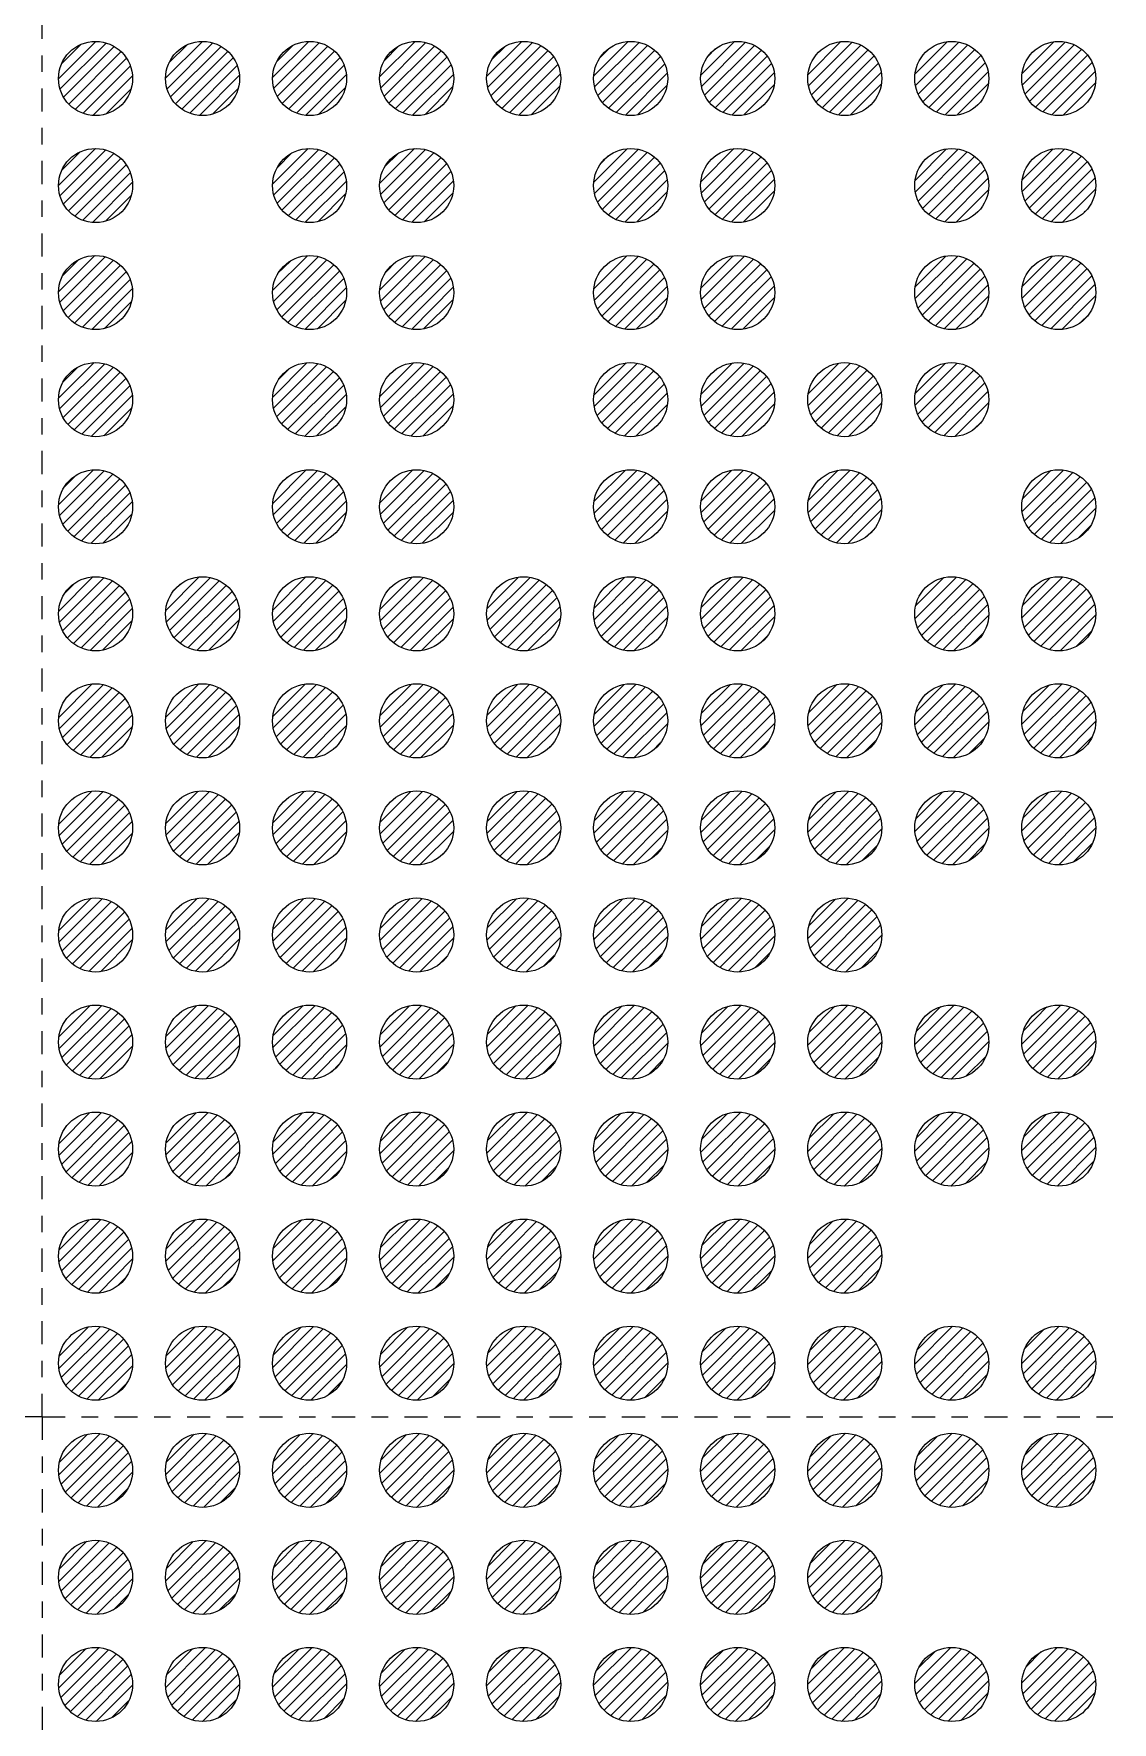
# Model space of a CAD drawing. Header units: inches. Extents: x 0 to 173, y 0 to 112.
# Drawn here: x 104.57 to 111.12, y 42.12 to 52.37 of the extents above; entities that cross this region are included whole.
import ezdxf

# ---------------------------------------------------------------- set-up
doc = ezdxf.new("R2010")
doc.units = ezdxf.units.IN
doc.header["$LTSCALE"] = 0.374
doc.header["$MEASUREMENT"] = 0
doc.linetypes.add('CENTER', pattern=[0.6, 0.375, -0.075, 0.075, -0.075])
doc.layers.add('TIU14065-00684-01_FP_DXF_AXIS', color=7, linetype='CONTINUOUS')
doc.layers.add('TIU14065-006DXF_CONTINUOUS_LINE', color=7, linetype='CONTINUOUS')

msp = doc.modelspace()

# ---------------------------------------------------------------- linework, layer by layer
at = {"layer": 'TIU14065-00684-01_FP_DXF_AXIS', "color": 7, "linetype": 'CENTER'}
for q in [(104.616, 90.932), (85.05, 43.973), (124.679, 43.973), (104.616, 21.254)]:
    msp.add_line((104.616, 43.973), q, dxfattribs=at)
at = {"layer": 'TIU14065-006DXF_CONTINUOUS_LINE', "color": 2, "linetype": 'Continuous'}
for p, q in [((104.716, 52.096), (104.943, 52.323)), ((104.725, 52.034), (105.005, 52.313)), ((104.733, 52.185), (104.854, 52.306)), ((104.747, 51.984), (105.055, 52.292)), ((105.366, 52.099), (105.59, 52.323)), ((105.375, 52.036), (105.653, 52.314)), ((105.387, 52.192), (105.497, 52.302)), ((105.396, 51.986), (105.703, 52.293)), ((106.016, 52.103), (106.236, 52.323)), ((106.024, 52.039), (106.3, 52.315)), ((106.04, 52.199), (106.14, 52.299)), ((106.045, 51.988), (106.351, 52.294)), ((106.666, 52.107), (106.882, 52.323)), ((106.673, 52.042), (106.947, 52.316)), ((106.693, 52.205), (106.783, 52.296)), ((106.694, 51.99), (106.999, 52.295)), ((107.316, 52.11), (107.529, 52.322)), ((107.322, 52.044), (107.594, 52.316)), ((107.342, 51.993), (107.646, 52.296)), ((107.347, 52.213), (107.426, 52.291)), ((107.967, 52.114), (108.175, 52.322)), ((107.972, 52.047), (108.242, 52.317)), ((107.991, 51.995), (108.294, 52.298)), ((108.004, 52.223), (108.065, 52.284)), ((108.617, 52.118), (108.821, 52.322)), ((108.621, 52.05), (108.889, 52.318)), ((108.64, 51.997), (108.942, 52.299)), ((109.267, 52.121), (109.468, 52.322)), ((109.271, 52.053), (109.536, 52.318)), ((109.289, 51.999), (109.589, 52.3)), ((109.917, 52.125), (110.114, 52.321)), ((109.92, 52.056), (110.183, 52.319)), ((109.938, 52.002), (110.237, 52.301)), ((110.568, 52.129), (110.76, 52.321)), ((110.57, 52.059), (110.83, 52.319)), ((110.587, 52.004), (110.885, 52.302)), ((104.778, 51.943), (105.096, 52.261)), ((104.818, 51.91), (105.128, 52.221)), ((105.427, 51.945), (105.744, 52.262)), ((105.466, 51.912), (105.777, 52.223)), ((106.075, 51.946), (106.392, 52.264)), ((106.114, 51.913), (106.426, 52.225)), ((106.161, 51.888), (106.451, 52.178)), ((106.723, 51.948), (107.041, 52.265)), ((106.761, 51.914), (107.074, 52.227)), ((106.808, 51.889), (107.1, 52.181)), ((107.372, 51.95), (107.689, 52.267)), ((107.409, 51.916), (107.723, 52.229)), ((107.455, 51.89), (107.749, 52.183)), ((108.02, 51.952), (108.337, 52.269)), ((108.057, 51.917), (108.372, 52.231)), ((108.103, 51.891), (108.398, 52.186)), ((108.661, 52.234), (108.705, 52.278)), ((108.669, 51.954), (108.985, 52.27)), ((108.705, 51.919), (109.02, 52.234)), ((108.751, 51.892), (109.047, 52.188)), ((109.317, 51.956), (109.633, 52.272)), ((109.353, 51.92), (109.669, 52.236)), ((109.398, 51.893), (109.696, 52.19)), ((109.965, 51.957), (110.281, 52.273)), ((110.001, 51.922), (110.317, 52.237)), ((110.046, 51.894), (110.344, 52.193)), ((110.614, 51.959), (110.93, 52.275)), ((110.65, 51.923), (110.966, 52.239)), ((110.694, 51.896), (110.993, 52.195)), ((104.866, 51.887), (105.152, 52.173)), ((104.925, 51.874), (105.165, 52.114)), ((105.513, 51.887), (105.801, 52.176)), ((105.572, 51.874), (105.814, 52.117)), ((106.219, 51.875), (106.464, 52.12)), ((106.865, 51.875), (107.114, 52.123)), ((107.512, 51.875), (107.764, 52.127)), ((108.159, 51.875), (108.413, 52.13)), ((108.806, 51.876), (109.063, 52.132)), ((109.454, 51.877), (109.712, 52.135)), ((110.101, 51.877), (110.362, 52.138)), ((110.748, 51.878), (111.011, 52.141)), ((105.006, 51.883), (105.156, 52.033)), ((105.651, 51.881), (105.807, 52.038)), ((106.296, 51.88), (106.459, 52.043)), ((106.942, 51.879), (107.109, 52.047)), ((107.588, 51.879), (107.76, 52.051)), ((108.233, 51.878), (108.411, 52.055)), ((108.879, 51.877), (109.062, 52.06)), ((109.525, 51.876), (109.713, 52.064)), ((110.171, 51.875), (110.364, 52.068)), ((110.817, 51.875), (111.014, 52.072)), ((104.716, 51.449), (104.94, 51.673)), ((104.725, 51.386), (105.003, 51.664)), ((106.016, 51.457), (106.232, 51.673)), ((106.023, 51.392), (106.297, 51.666)), ((106.666, 51.46), (106.879, 51.672)), ((106.672, 51.394), (106.944, 51.666)), ((107.967, 51.468), (108.171, 51.672)), ((107.971, 51.4), (108.239, 51.668)), ((108.617, 51.471), (108.818, 51.672)), ((108.621, 51.403), (108.886, 51.668)), ((109.918, 51.479), (110.11, 51.671)), ((109.92, 51.409), (110.18, 51.669)), ((110.569, 51.483), (110.756, 51.67)), ((110.569, 51.412), (110.827, 51.67)), ((104.737, 51.542), (104.847, 51.652)), ((104.746, 51.336), (105.053, 51.643)), ((104.777, 51.295), (105.094, 51.612)), ((104.816, 51.262), (105.127, 51.573)), ((106.043, 51.555), (106.133, 51.646)), ((106.044, 51.34), (106.349, 51.645)), ((106.073, 51.298), (106.391, 51.615)), ((106.111, 51.264), (106.424, 51.577)), ((106.692, 51.343), (106.996, 51.646)), ((106.697, 51.563), (106.776, 51.641)), ((106.722, 51.3), (107.039, 51.617)), ((106.759, 51.266), (107.073, 51.579)), ((107.99, 51.347), (108.292, 51.649)), ((108.011, 51.584), (108.055, 51.628)), ((108.019, 51.304), (108.335, 51.62)), ((108.055, 51.269), (108.37, 51.584)), ((108.639, 51.349), (108.939, 51.65)), ((108.667, 51.306), (108.983, 51.622)), ((108.703, 51.27), (109.019, 51.586)), ((109.937, 51.354), (110.235, 51.652)), ((109.964, 51.309), (110.28, 51.625)), ((110, 51.273), (110.316, 51.589)), ((110.586, 51.356), (110.883, 51.653)), ((110.612, 51.311), (110.928, 51.627)), ((110.648, 51.275), (110.964, 51.591)), ((104.863, 51.237), (105.151, 51.526)), ((104.922, 51.224), (105.164, 51.467)), ((106.158, 51.239), (106.45, 51.531)), ((106.215, 51.225), (106.464, 51.473)), ((106.805, 51.24), (107.099, 51.533)), ((106.862, 51.225), (107.114, 51.477)), ((108.101, 51.242), (108.397, 51.538)), ((108.156, 51.226), (108.413, 51.482)), ((108.748, 51.243), (109.046, 51.54)), ((108.804, 51.227), (109.062, 51.485)), ((110.044, 51.246), (110.343, 51.545)), ((110.098, 51.228), (110.361, 51.491)), ((110.692, 51.247), (110.992, 51.547)), ((110.745, 51.228), (111.011, 51.494)), ((105.001, 51.231), (105.157, 51.388)), ((106.292, 51.229), (106.459, 51.397)), ((106.938, 51.229), (107.11, 51.401)), ((108.229, 51.227), (108.412, 51.41)), ((108.875, 51.226), (109.063, 51.414)), ((110.167, 51.225), (110.364, 51.422)), ((110.813, 51.225), (111.014, 51.426)), ((110.947, 51.287), (110.952, 51.292)), ((104.716, 50.803), (104.936, 51.023)), ((104.724, 50.739), (105, 51.015)), ((104.74, 50.899), (104.84, 50.999)), ((104.745, 50.688), (105.051, 50.994)), ((104.775, 50.646), (105.092, 50.964)), ((106.016, 50.81), (106.229, 51.022)), ((106.022, 50.744), (106.294, 51.016)), ((106.042, 50.693), (106.346, 50.996)), ((106.047, 50.913), (106.126, 50.991)), ((106.072, 50.65), (106.389, 50.967)), ((106.667, 50.814), (106.875, 51.022)), ((106.672, 50.747), (106.942, 51.017)), ((106.691, 50.695), (106.994, 50.998)), ((106.704, 50.923), (106.765, 50.984)), ((106.72, 50.652), (107.037, 50.969)), ((107.967, 50.821), (108.168, 51.022)), ((107.971, 50.753), (108.236, 51.018)), ((107.989, 50.699), (108.289, 51)), ((108.017, 50.656), (108.333, 50.972)), ((108.617, 50.825), (108.814, 51.021)), ((108.62, 50.756), (108.883, 51.019)), ((108.638, 50.702), (108.937, 51.001)), ((108.665, 50.657), (108.981, 50.973)), ((109.919, 50.833), (110.106, 51.02)), ((109.919, 50.762), (110.177, 51.02)), ((109.936, 50.706), (110.233, 51.003)), ((109.962, 50.661), (110.278, 50.977)), ((110.568, 50.764), (110.824, 51.02)), ((110.57, 50.837), (110.752, 51.019)), ((110.585, 50.709), (110.88, 51.004)), ((110.611, 50.663), (110.926, 50.978)), ((104.814, 50.613), (105.126, 50.925)), ((104.861, 50.588), (105.151, 50.878)), ((106.109, 50.616), (106.423, 50.929)), ((106.155, 50.59), (106.449, 50.883)), ((106.757, 50.617), (107.072, 50.931)), ((106.803, 50.591), (107.098, 50.886)), ((108.053, 50.62), (108.369, 50.936)), ((108.098, 50.593), (108.396, 50.89)), ((108.701, 50.622), (109.017, 50.937)), ((108.746, 50.594), (109.044, 50.893)), ((109.998, 50.625), (110.314, 50.941)), ((110.042, 50.597), (110.342, 50.897)), ((110.095, 50.578), (110.361, 50.844)), ((110.646, 50.626), (110.962, 50.943)), ((110.689, 50.598), (110.991, 50.9)), ((110.742, 50.579), (111.01, 50.847)), ((104.919, 50.575), (105.164, 50.82)), ((104.996, 50.58), (105.159, 50.743)), ((106.212, 50.575), (106.464, 50.827)), ((106.288, 50.579), (106.46, 50.751)), ((106.859, 50.575), (107.113, 50.83)), ((106.933, 50.578), (107.111, 50.755)), ((108.154, 50.577), (108.412, 50.835)), ((108.225, 50.576), (108.413, 50.764)), ((108.801, 50.577), (109.062, 50.838)), ((108.871, 50.575), (109.064, 50.768)), ((110.163, 50.575), (110.364, 50.776)), ((110.81, 50.574), (111.014, 50.779)), ((110.297, 50.637), (110.302, 50.642)), ((110.925, 50.618), (110.971, 50.664)), ((104.716, 50.157), (104.932, 50.373)), ((104.723, 50.092), (104.997, 50.366)), ((104.743, 50.255), (104.833, 50.346)), ((104.744, 50.04), (105.049, 50.345)), ((106.017, 50.164), (106.225, 50.372)), ((106.022, 50.097), (106.292, 50.367)), ((106.041, 50.045), (106.344, 50.348)), ((106.054, 50.273), (106.115, 50.334)), ((106.667, 50.168), (106.871, 50.372)), ((106.671, 50.1), (106.939, 50.368)), ((106.69, 50.047), (106.992, 50.349)), ((107.967, 50.175), (108.164, 50.371)), ((107.97, 50.106), (108.233, 50.369)), ((107.988, 50.052), (108.287, 50.351)), ((108.618, 50.179), (108.81, 50.371)), ((108.62, 50.109), (108.88, 50.369)), ((108.637, 50.054), (108.935, 50.352)), ((109.269, 50.183), (109.456, 50.37)), ((109.269, 50.112), (109.527, 50.37)), ((109.286, 50.056), (109.583, 50.353)), ((109.918, 50.114), (110.174, 50.37)), ((109.92, 50.187), (110.102, 50.369)), ((109.935, 50.059), (110.23, 50.354)), ((104.773, 49.998), (105.091, 50.315)), ((104.811, 49.964), (105.124, 50.277)), ((104.858, 49.939), (105.15, 50.231)), ((106.07, 50.002), (106.387, 50.319)), ((106.107, 49.967), (106.422, 50.281)), ((106.153, 49.941), (106.448, 50.236)), ((106.711, 50.284), (106.755, 50.328)), ((106.719, 50.004), (107.035, 50.32)), ((106.755, 49.969), (107.07, 50.284)), ((106.801, 49.942), (107.097, 50.238)), ((108.015, 50.007), (108.331, 50.323)), ((108.051, 49.972), (108.367, 50.287)), ((108.096, 49.944), (108.394, 50.243)), ((108.664, 50.009), (108.98, 50.325)), ((108.7, 49.973), (109.016, 50.289)), ((108.744, 49.946), (109.043, 50.245)), ((109.312, 50.011), (109.628, 50.327)), ((109.348, 49.975), (109.664, 50.291)), ((109.392, 49.947), (109.692, 50.247)), ((109.961, 50.013), (110.276, 50.328)), ((109.996, 49.976), (110.312, 50.293)), ((110.039, 49.948), (110.341, 50.25)), ((104.915, 49.925), (105.164, 50.173)), ((106.209, 49.925), (106.463, 50.18)), ((106.856, 49.926), (107.113, 50.182)), ((108.151, 49.927), (108.412, 50.188)), ((108.798, 49.928), (109.061, 50.191)), ((109.445, 49.928), (109.711, 50.194)), ((110.092, 49.929), (110.36, 50.197)), ((110.16, 49.924), (110.364, 50.129)), ((104.992, 49.929), (105.159, 50.097)), ((106.283, 49.928), (106.461, 50.105)), ((106.929, 49.927), (107.112, 50.11)), ((108.221, 49.925), (108.414, 50.118)), ((108.867, 49.925), (109.064, 50.122)), ((109.513, 49.925), (109.714, 50.126)), ((109.647, 49.987), (109.652, 49.992)), ((110.275, 49.968), (110.321, 50.014)), ((104.716, 49.51), (104.929, 49.722)), ((104.722, 49.444), (104.994, 49.716)), ((106.017, 49.518), (106.221, 49.722)), ((106.021, 49.45), (106.289, 49.718)), ((106.667, 49.521), (106.868, 49.722)), ((106.671, 49.453), (106.936, 49.718)), ((107.968, 49.529), (108.16, 49.721)), ((107.97, 49.459), (108.23, 49.719)), ((108.619, 49.533), (108.806, 49.72)), ((108.619, 49.462), (108.877, 49.72)), ((109.268, 49.464), (109.524, 49.72)), ((109.27, 49.537), (109.452, 49.719)), ((110.568, 49.47), (110.819, 49.721)), ((110.571, 49.546), (110.743, 49.718)), ((104.742, 49.393), (105.046, 49.696)), ((104.747, 49.613), (104.826, 49.691)), ((104.772, 49.35), (105.089, 49.667)), ((104.809, 49.316), (105.123, 49.629)), ((106.04, 49.397), (106.342, 49.699)), ((106.061, 49.634), (106.105, 49.678)), ((106.069, 49.354), (106.385, 49.67)), ((106.105, 49.319), (106.42, 49.634)), ((106.689, 49.399), (106.989, 49.7)), ((106.717, 49.356), (107.033, 49.672)), ((106.753, 49.32), (107.069, 49.636)), ((107.987, 49.404), (108.285, 49.702)), ((108.014, 49.359), (108.33, 49.675)), ((108.05, 49.323), (108.366, 49.639)), ((108.636, 49.406), (108.933, 49.703)), ((108.662, 49.361), (108.978, 49.677)), ((108.698, 49.325), (109.014, 49.641)), ((109.285, 49.409), (109.58, 49.704)), ((109.311, 49.363), (109.626, 49.678)), ((109.346, 49.326), (109.662, 49.643)), ((110.582, 49.413), (110.876, 49.706)), ((110.608, 49.367), (110.922, 49.681)), ((110.642, 49.33), (110.959, 49.646)), ((104.855, 49.29), (105.149, 49.583)), ((104.912, 49.275), (105.164, 49.527)), ((106.151, 49.292), (106.447, 49.588)), ((106.206, 49.276), (106.463, 49.532)), ((106.798, 49.293), (107.096, 49.59)), ((106.854, 49.277), (107.112, 49.535)), ((108.094, 49.296), (108.393, 49.595)), ((108.148, 49.278), (108.411, 49.541)), ((108.742, 49.297), (109.042, 49.597)), ((108.795, 49.278), (109.061, 49.544)), ((109.389, 49.298), (109.691, 49.6)), ((109.442, 49.279), (109.71, 49.547)), ((110.685, 49.3), (110.989, 49.604)), ((110.736, 49.28), (111.009, 49.552)), ((104.988, 49.279), (105.16, 49.451)), ((106.279, 49.277), (106.462, 49.46)), ((106.925, 49.276), (107.113, 49.464)), ((108.217, 49.275), (108.414, 49.472)), ((108.863, 49.275), (109.064, 49.476)), ((109.51, 49.274), (109.714, 49.479)), ((110.802, 49.274), (111.015, 49.487)), ((108.997, 49.337), (109.002, 49.342)), ((109.625, 49.318), (109.671, 49.364)), ((110.904, 49.304), (110.985, 49.385)), ((104.717, 48.864), (104.925, 49.072)), ((104.722, 48.797), (104.992, 49.067)), ((104.741, 48.745), (105.044, 49.048)), ((104.754, 48.973), (104.815, 49.034)), ((104.77, 48.702), (105.087, 49.019)), ((105.367, 48.868), (105.571, 49.072)), ((105.371, 48.8), (105.639, 49.068)), ((105.39, 48.747), (105.692, 49.049)), ((105.411, 48.984), (105.455, 49.028)), ((105.419, 48.704), (105.735, 49.02)), ((106.017, 48.871), (106.218, 49.072)), ((106.021, 48.803), (106.286, 49.068)), ((106.039, 48.749), (106.339, 49.05)), ((106.067, 48.706), (106.383, 49.022)), ((106.667, 48.875), (106.864, 49.071)), ((106.67, 48.806), (106.933, 49.069)), ((106.688, 48.752), (106.987, 49.051)), ((106.715, 48.707), (107.031, 49.023)), ((107.318, 48.879), (107.51, 49.071)), ((107.32, 48.809), (107.58, 49.069)), ((107.337, 48.754), (107.635, 49.052)), ((107.364, 48.709), (107.68, 49.025)), ((107.969, 48.883), (108.156, 49.07)), ((107.969, 48.812), (108.227, 49.07)), ((107.986, 48.756), (108.283, 49.053)), ((108.012, 48.711), (108.328, 49.027)), ((108.618, 48.814), (108.874, 49.07)), ((108.62, 48.887), (108.802, 49.069)), ((108.635, 48.759), (108.93, 49.054)), ((108.661, 48.713), (108.976, 49.028)), ((109.918, 48.82), (110.169, 49.071)), ((109.921, 48.896), (110.093, 49.068)), ((109.932, 48.763), (110.226, 49.056)), ((109.958, 48.717), (110.272, 49.031)), ((110.567, 48.823), (110.815, 49.072)), ((110.572, 48.9), (110.739, 49.067)), ((110.582, 48.766), (110.873, 49.057)), ((110.607, 48.719), (110.92, 49.032)), ((104.807, 48.667), (105.122, 48.981)), ((104.853, 48.641), (105.148, 48.936)), ((105.455, 48.669), (105.77, 48.984)), ((105.501, 48.642), (105.797, 48.938)), ((106.103, 48.67), (106.419, 48.986)), ((106.148, 48.643), (106.446, 48.94)), ((106.751, 48.672), (107.067, 48.987)), ((106.796, 48.644), (107.094, 48.943)), ((107.4, 48.673), (107.716, 48.989)), ((107.444, 48.646), (107.743, 48.945)), ((108.048, 48.675), (108.364, 48.991)), ((108.092, 48.647), (108.392, 48.947)), ((108.696, 48.676), (109.012, 48.993)), ((108.739, 48.648), (109.041, 48.95)), ((108.792, 48.629), (109.06, 48.897)), ((109.992, 48.68), (110.309, 48.996)), ((110.035, 48.65), (110.339, 48.954)), ((110.086, 48.63), (110.359, 48.902)), ((110.641, 48.681), (110.958, 48.998)), ((110.682, 48.651), (110.988, 48.956)), ((110.734, 48.631), (111.008, 48.905)), ((104.909, 48.625), (105.163, 48.88)), ((104.983, 48.628), (105.161, 48.805)), ((105.556, 48.626), (105.813, 48.882)), ((105.629, 48.627), (105.812, 48.81)), ((106.204, 48.627), (106.462, 48.885)), ((106.275, 48.626), (106.463, 48.814)), ((106.851, 48.627), (107.112, 48.888)), ((106.921, 48.625), (107.114, 48.818)), ((107.498, 48.628), (107.761, 48.891)), ((107.567, 48.625), (107.764, 48.822)), ((108.145, 48.628), (108.411, 48.894)), ((108.213, 48.625), (108.414, 48.826)), ((108.86, 48.624), (109.064, 48.829)), ((110.152, 48.624), (110.365, 48.837)), ((110.799, 48.624), (111.015, 48.84)), ((108.347, 48.687), (108.352, 48.692)), ((108.975, 48.668), (109.021, 48.714)), ((110.254, 48.654), (110.335, 48.735)), ((110.897, 48.65), (110.989, 48.742)), ((104.717, 48.218), (104.921, 48.422)), ((104.721, 48.15), (104.989, 48.418)), ((104.74, 48.097), (105.042, 48.399)), ((105.367, 48.221), (105.568, 48.422)), ((105.371, 48.153), (105.636, 48.418)), ((105.389, 48.099), (105.689, 48.4)), ((106.017, 48.225), (106.214, 48.421)), ((106.02, 48.156), (106.283, 48.419)), ((106.038, 48.102), (106.337, 48.401)), ((106.668, 48.229), (106.86, 48.421)), ((106.67, 48.159), (106.93, 48.419)), ((106.687, 48.104), (106.985, 48.402)), ((107.319, 48.233), (107.506, 48.42)), ((107.319, 48.162), (107.577, 48.42)), ((107.336, 48.106), (107.633, 48.403)), ((107.968, 48.164), (108.224, 48.42)), ((107.97, 48.237), (108.152, 48.419)), ((107.985, 48.109), (108.28, 48.404)), ((108.618, 48.167), (108.872, 48.421)), ((108.62, 48.242), (108.797, 48.418)), ((108.633, 48.111), (108.928, 48.405)), ((109.268, 48.17), (109.519, 48.421)), ((109.271, 48.246), (109.443, 48.418)), ((109.282, 48.113), (109.576, 48.406)), ((109.917, 48.173), (110.165, 48.422)), ((109.922, 48.25), (110.089, 48.417)), ((109.932, 48.116), (110.223, 48.407)), ((110.567, 48.177), (110.812, 48.422)), ((110.573, 48.254), (110.734, 48.416)), ((110.581, 48.118), (110.87, 48.408)), ((110.605, 48.071), (110.918, 48.383)), ((104.761, 48.334), (104.805, 48.378)), ((104.769, 48.054), (105.085, 48.37)), ((104.805, 48.019), (105.12, 48.334)), ((104.851, 47.992), (105.147, 48.288)), ((105.417, 48.056), (105.733, 48.372)), ((105.453, 48.02), (105.769, 48.336)), ((105.498, 47.993), (105.796, 48.29)), ((106.065, 48.057), (106.381, 48.373)), ((106.101, 48.022), (106.417, 48.337)), ((106.146, 47.994), (106.444, 48.293)), ((106.714, 48.059), (107.03, 48.375)), ((106.75, 48.023), (107.066, 48.339)), ((106.794, 47.996), (107.093, 48.295)), ((107.362, 48.061), (107.678, 48.377)), ((107.398, 48.025), (107.714, 48.341)), ((107.442, 47.997), (107.742, 48.297)), ((108.011, 48.063), (108.326, 48.378)), ((108.046, 48.026), (108.362, 48.343)), ((108.089, 47.998), (108.391, 48.3)), ((108.66, 48.065), (108.974, 48.379)), ((108.694, 48.028), (109.011, 48.345)), ((108.737, 47.999), (109.04, 48.302)), ((109.308, 48.067), (109.622, 48.381)), ((109.342, 48.03), (109.659, 48.346)), ((109.385, 48), (109.689, 48.304)), ((109.957, 48.069), (110.27, 48.382)), ((109.991, 48.031), (110.308, 48.348)), ((110.032, 48.001), (110.338, 48.306)), ((110.639, 48.033), (110.956, 48.35)), ((110.68, 48.002), (110.986, 48.309)), ((104.906, 47.976), (105.163, 48.232)), ((105.554, 47.977), (105.812, 48.235)), ((106.201, 47.977), (106.462, 48.238)), ((106.848, 47.978), (107.111, 48.241)), ((107.495, 47.978), (107.761, 48.244)), ((108.142, 47.979), (108.41, 48.247)), ((108.21, 47.974), (108.414, 48.179)), ((108.789, 47.979), (109.059, 48.249)), ((108.856, 47.974), (109.065, 48.183)), ((109.436, 47.98), (109.709, 48.252)), ((109.502, 47.974), (109.715, 48.187)), ((110.084, 47.981), (110.358, 48.255)), ((110.149, 47.974), (110.365, 48.19)), ((110.731, 47.981), (111.008, 48.258)), ((110.795, 47.973), (111.015, 48.194)), ((104.979, 47.977), (105.162, 48.16)), ((105.625, 47.976), (105.813, 48.164)), ((106.271, 47.975), (106.464, 48.168)), ((106.917, 47.975), (107.114, 48.172)), ((107.563, 47.975), (107.764, 48.176)), ((109.604, 48.004), (109.685, 48.085)), ((110.247, 48), (110.339, 48.092)), ((110.89, 47.997), (110.992, 48.099)), ((107.697, 48.037), (107.702, 48.042)), ((108.325, 48.018), (108.371, 48.064)), ((108.964, 48.011), (109.028, 48.075)), ((104.717, 47.571), (104.918, 47.772)), ((105.367, 47.575), (105.564, 47.771)), ((105.37, 47.506), (105.633, 47.769)), ((106.018, 47.579), (106.21, 47.771)), ((106.02, 47.509), (106.28, 47.769)), ((106.669, 47.583), (106.856, 47.77)), ((106.669, 47.512), (106.927, 47.77)), ((107.318, 47.514), (107.574, 47.77)), ((107.32, 47.587), (107.502, 47.769)), ((107.968, 47.517), (108.222, 47.771)), ((107.97, 47.592), (108.147, 47.768)), ((108.618, 47.52), (108.869, 47.771)), ((109.267, 47.523), (109.515, 47.772)), ((109.917, 47.527), (110.162, 47.772)), ((110.567, 47.53), (110.809, 47.772)), ((104.721, 47.503), (104.986, 47.768)), ((104.739, 47.449), (105.039, 47.75)), ((104.767, 47.406), (105.083, 47.722)), ((104.803, 47.37), (105.119, 47.686)), ((105.388, 47.452), (105.687, 47.751)), ((105.415, 47.407), (105.731, 47.723)), ((105.451, 47.372), (105.767, 47.687)), ((106.037, 47.454), (106.335, 47.752)), ((106.064, 47.409), (106.38, 47.725)), ((106.1, 47.373), (106.416, 47.689)), ((106.686, 47.456), (106.983, 47.753)), ((106.712, 47.411), (107.028, 47.727)), ((106.748, 47.375), (107.064, 47.691)), ((107.335, 47.459), (107.63, 47.754)), ((107.361, 47.413), (107.676, 47.728)), ((107.396, 47.376), (107.712, 47.693)), ((107.983, 47.461), (108.278, 47.755)), ((108.01, 47.415), (108.324, 47.729)), ((108.044, 47.378), (108.361, 47.695)), ((108.621, 47.596), (108.793, 47.768)), ((108.632, 47.463), (108.926, 47.756)), ((108.658, 47.417), (108.972, 47.731)), ((108.692, 47.38), (109.009, 47.696)), ((109.272, 47.6), (109.439, 47.767)), ((109.282, 47.466), (109.573, 47.757)), ((109.307, 47.419), (109.62, 47.732)), ((109.341, 47.381), (109.658, 47.698)), ((109.923, 47.604), (110.084, 47.766)), ((109.931, 47.468), (110.22, 47.758)), ((109.955, 47.421), (110.268, 47.733)), ((109.989, 47.383), (110.306, 47.7)), ((110.574, 47.609), (110.73, 47.765)), ((110.58, 47.471), (110.868, 47.759)), ((110.604, 47.423), (110.915, 47.735)), ((110.637, 47.384), (110.954, 47.702)), ((104.848, 47.343), (105.146, 47.64)), ((104.904, 47.327), (105.162, 47.585)), ((105.496, 47.344), (105.794, 47.643)), ((105.551, 47.327), (105.812, 47.588)), ((106.144, 47.346), (106.443, 47.645)), ((106.198, 47.328), (106.461, 47.591)), ((106.792, 47.347), (107.092, 47.647)), ((106.845, 47.328), (107.111, 47.594)), ((107.439, 47.348), (107.741, 47.65)), ((107.492, 47.329), (107.76, 47.597)), ((108.087, 47.349), (108.39, 47.652)), ((108.139, 47.329), (108.409, 47.599)), ((108.735, 47.35), (109.039, 47.654)), ((108.786, 47.33), (109.059, 47.602)), ((109.382, 47.351), (109.688, 47.656)), ((109.434, 47.331), (109.708, 47.605)), ((110.03, 47.352), (110.336, 47.659)), ((110.081, 47.331), (110.358, 47.608)), ((110.678, 47.353), (110.985, 47.661)), ((110.728, 47.332), (111.007, 47.61)), ((104.975, 47.326), (105.163, 47.514)), ((105.621, 47.325), (105.814, 47.518)), ((106.267, 47.325), (106.464, 47.522)), ((106.913, 47.325), (107.114, 47.526)), ((107.56, 47.324), (107.764, 47.529)), ((108.206, 47.324), (108.415, 47.533)), ((108.852, 47.324), (109.065, 47.537)), ((109.499, 47.324), (109.715, 47.54)), ((110.145, 47.323), (110.365, 47.544)), ((110.791, 47.323), (111.016, 47.548)), ((107.047, 47.387), (107.052, 47.392)), ((107.675, 47.368), (107.721, 47.414)), ((108.314, 47.361), (108.378, 47.425)), ((108.954, 47.354), (109.035, 47.435)), ((109.597, 47.35), (109.689, 47.442)), ((110.24, 47.347), (110.342, 47.449)), ((110.883, 47.344), (110.995, 47.455)), ((104.717, 46.925), (104.914, 47.121)), ((104.72, 46.856), (104.983, 47.119)), ((104.738, 46.802), (105.037, 47.101)), ((104.765, 46.757), (105.081, 47.073)), ((105.368, 46.929), (105.56, 47.121)), ((105.37, 46.859), (105.63, 47.119)), ((105.387, 46.804), (105.685, 47.102)), ((105.414, 46.759), (105.73, 47.075)), ((106.019, 46.933), (106.206, 47.12)), ((106.019, 46.862), (106.277, 47.12)), ((106.036, 46.806), (106.333, 47.103)), ((106.062, 46.761), (106.378, 47.077)), ((106.668, 46.864), (106.924, 47.12)), ((106.67, 46.937), (106.852, 47.119)), ((106.685, 46.809), (106.98, 47.104)), ((106.711, 46.763), (107.026, 47.078)), ((107.318, 46.867), (107.572, 47.121)), ((107.32, 46.942), (107.497, 47.118)), ((107.333, 46.811), (107.628, 47.105)), ((107.36, 46.765), (107.674, 47.079)), ((107.968, 46.87), (108.219, 47.121)), ((107.971, 46.946), (108.143, 47.118)), ((107.982, 46.813), (108.276, 47.106)), ((108.008, 46.767), (108.322, 47.081)), ((108.617, 46.873), (108.865, 47.122)), ((108.622, 46.95), (108.789, 47.117)), ((108.632, 46.816), (108.923, 47.107)), ((108.657, 46.769), (108.97, 47.082)), ((109.267, 46.877), (109.512, 47.122)), ((109.273, 46.954), (109.434, 47.116)), ((109.281, 46.818), (109.57, 47.108)), ((109.305, 46.771), (109.618, 47.083)), ((104.801, 46.722), (105.117, 47.037)), ((104.846, 46.694), (105.144, 46.993)), ((105.45, 46.723), (105.766, 47.039)), ((105.494, 46.696), (105.793, 46.995)), ((106.098, 46.725), (106.414, 47.041)), ((106.142, 46.697), (106.442, 46.997)), ((106.746, 46.726), (107.062, 47.043)), ((106.789, 46.698), (107.091, 47)), ((107.394, 46.728), (107.711, 47.045)), ((107.437, 46.699), (107.74, 47.002)), ((107.489, 46.679), (107.759, 46.949)), ((108.042, 46.73), (108.359, 47.046)), ((108.085, 46.7), (108.389, 47.004)), ((108.136, 46.68), (108.409, 46.952)), ((108.691, 46.731), (109.008, 47.048)), ((108.732, 46.701), (109.038, 47.006)), ((108.784, 46.681), (109.058, 46.955)), ((109.339, 46.733), (109.656, 47.05)), ((109.38, 46.702), (109.686, 47.009)), ((109.431, 46.681), (109.708, 46.958)), ((104.901, 46.677), (105.162, 46.938)), ((104.971, 46.675), (105.164, 46.868)), ((105.548, 46.678), (105.811, 46.941)), ((105.617, 46.675), (105.814, 46.872)), ((106.195, 46.678), (106.461, 46.944)), ((106.263, 46.675), (106.464, 46.876)), ((106.842, 46.679), (107.11, 46.947)), ((106.91, 46.674), (107.114, 46.879)), ((107.556, 46.674), (107.765, 46.883)), ((108.202, 46.674), (108.415, 46.887)), ((108.849, 46.674), (109.065, 46.89)), ((109.495, 46.673), (109.715, 46.894)), ((107.025, 46.718), (107.071, 46.764)), ((107.664, 46.711), (107.728, 46.775)), ((108.304, 46.704), (108.385, 46.785)), ((108.947, 46.7), (109.039, 46.792)), ((109.59, 46.697), (109.692, 46.799)), ((106.397, 46.737), (106.402, 46.742)), ((104.718, 46.279), (104.91, 46.471)), ((104.72, 46.209), (104.98, 46.469)), ((104.737, 46.154), (105.035, 46.452)), ((105.369, 46.283), (105.556, 46.47)), ((105.369, 46.212), (105.627, 46.47)), ((105.386, 46.156), (105.683, 46.453)), ((106.018, 46.214), (106.274, 46.47)), ((106.02, 46.287), (106.202, 46.469)), ((106.035, 46.159), (106.33, 46.454)), ((106.668, 46.217), (106.922, 46.471)), ((106.67, 46.292), (106.847, 46.468)), ((106.683, 46.161), (106.978, 46.455)), ((107.318, 46.22), (107.569, 46.471)), ((107.321, 46.296), (107.493, 46.468)), ((107.332, 46.163), (107.626, 46.456)), ((107.967, 46.223), (108.215, 46.472)), ((107.972, 46.3), (108.139, 46.467)), ((107.982, 46.166), (108.273, 46.457)), ((108.617, 46.227), (108.862, 46.472)), ((108.623, 46.304), (108.784, 46.466)), ((108.631, 46.168), (108.92, 46.458)), ((109.267, 46.23), (109.509, 46.472)), ((109.274, 46.309), (109.43, 46.465)), ((109.28, 46.171), (109.568, 46.459)), ((109.917, 46.233), (110.156, 46.472)), ((109.926, 46.314), (110.075, 46.463)), ((109.929, 46.173), (110.215, 46.46)), ((109.953, 46.125), (110.263, 46.436)), ((110.566, 46.236), (110.803, 46.472)), ((110.578, 46.319), (110.719, 46.461)), ((110.578, 46.176), (110.863, 46.461)), ((110.601, 46.127), (110.911, 46.438)), ((104.764, 46.109), (105.08, 46.425)), ((104.8, 46.073), (105.116, 46.389)), ((104.844, 46.046), (105.143, 46.345)), ((105.412, 46.111), (105.728, 46.427)), ((105.448, 46.075), (105.764, 46.391)), ((105.492, 46.047), (105.792, 46.347)), ((106.061, 46.113), (106.376, 46.428)), ((106.096, 46.076), (106.412, 46.393)), ((106.139, 46.048), (106.441, 46.35)), ((106.71, 46.115), (107.024, 46.429)), ((106.744, 46.078), (107.061, 46.395)), ((106.787, 46.049), (107.09, 46.352)), ((107.358, 46.117), (107.672, 46.431)), ((107.392, 46.08), (107.709, 46.396)), ((107.435, 46.05), (107.739, 46.354)), ((108.007, 46.119), (108.32, 46.432)), ((108.041, 46.081), (108.358, 46.398)), ((108.082, 46.051), (108.388, 46.356)), ((108.655, 46.121), (108.968, 46.433)), ((108.689, 46.083), (109.006, 46.4)), ((108.73, 46.052), (109.036, 46.359)), ((109.304, 46.123), (109.615, 46.435)), ((109.337, 46.084), (109.654, 46.402)), ((109.378, 46.053), (109.685, 46.361)), ((109.985, 46.086), (110.303, 46.404)), ((110.026, 46.055), (110.334, 46.363)), ((110.633, 46.088), (110.951, 46.406)), ((110.674, 46.056), (110.983, 46.365)), ((104.898, 46.028), (105.161, 46.291)), ((105.545, 46.028), (105.811, 46.294)), ((106.192, 46.029), (106.46, 46.297)), ((106.839, 46.029), (107.109, 46.299)), ((106.906, 46.024), (107.115, 46.233)), ((107.486, 46.03), (107.759, 46.302)), ((107.552, 46.024), (107.765, 46.237)), ((108.134, 46.031), (108.408, 46.305)), ((108.199, 46.024), (108.415, 46.24)), ((108.781, 46.031), (109.058, 46.308)), ((108.845, 46.023), (109.065, 46.244)), ((109.428, 46.032), (109.707, 46.31)), ((109.491, 46.023), (109.716, 46.248)), ((110.076, 46.033), (110.356, 46.313)), ((110.138, 46.023), (110.366, 46.251)), ((110.723, 46.034), (111.005, 46.316)), ((110.785, 46.024), (111.015, 46.254)), ((104.967, 46.025), (105.164, 46.222)), ((105.613, 46.025), (105.814, 46.226)), ((106.26, 46.024), (106.464, 46.229)), ((107.654, 46.054), (107.735, 46.135)), ((108.297, 46.05), (108.389, 46.142)), ((108.94, 46.047), (109.042, 46.149)), ((109.583, 46.044), (109.695, 46.155)), ((110.227, 46.04), (110.349, 46.162)), ((110.872, 46.038), (111, 46.167)), ((105.747, 46.087), (105.752, 46.092)), ((106.375, 46.068), (106.421, 46.114)), ((107.014, 46.061), (107.078, 46.125)), ((106.018, 45.567), (106.272, 45.821)), ((106.668, 45.57), (106.919, 45.821)), ((107.317, 45.573), (107.565, 45.822)), ((107.967, 45.577), (108.212, 45.822)), ((108.617, 45.58), (108.859, 45.822)), ((109.267, 45.583), (109.506, 45.822)), ((109.916, 45.586), (110.153, 45.822)), ((110.566, 45.59), (110.799, 45.823)), ((104.719, 45.633), (104.906, 45.82)), ((104.719, 45.562), (104.977, 45.82)), ((104.736, 45.506), (105.033, 45.803)), ((104.762, 45.461), (105.078, 45.777)), ((104.798, 45.425), (105.114, 45.741)), ((105.368, 45.564), (105.624, 45.82)), ((105.37, 45.637), (105.552, 45.819)), ((105.385, 45.509), (105.68, 45.804)), ((105.411, 45.463), (105.726, 45.778)), ((105.446, 45.426), (105.762, 45.743)), ((106.02, 45.642), (106.197, 45.818)), ((106.033, 45.511), (106.328, 45.805)), ((106.06, 45.465), (106.374, 45.779)), ((106.094, 45.428), (106.411, 45.745)), ((106.671, 45.646), (106.843, 45.818)), ((106.682, 45.513), (106.976, 45.806)), ((106.708, 45.467), (107.022, 45.781)), ((106.742, 45.43), (107.059, 45.746)), ((107.322, 45.65), (107.489, 45.817)), ((107.332, 45.516), (107.623, 45.807)), ((107.357, 45.469), (107.67, 45.782)), ((107.391, 45.431), (107.708, 45.748)), ((107.973, 45.654), (108.134, 45.816)), ((107.981, 45.518), (108.27, 45.808)), ((108.005, 45.471), (108.318, 45.783)), ((108.039, 45.433), (108.356, 45.75)), ((108.624, 45.659), (108.78, 45.815)), ((108.63, 45.521), (108.918, 45.809)), ((108.654, 45.473), (108.965, 45.785)), ((108.687, 45.434), (109.004, 45.752)), ((109.276, 45.664), (109.425, 45.813)), ((109.279, 45.523), (109.565, 45.81)), ((109.303, 45.475), (109.613, 45.786)), ((109.335, 45.436), (109.653, 45.754)), ((109.928, 45.669), (110.069, 45.811)), ((109.928, 45.526), (110.213, 45.811)), ((109.951, 45.477), (110.261, 45.788)), ((109.983, 45.438), (110.301, 45.756)), ((110.577, 45.529), (110.86, 45.812)), ((110.58, 45.675), (110.714, 45.809)), ((110.6, 45.48), (110.909, 45.789)), ((110.631, 45.439), (110.95, 45.757)), ((104.842, 45.397), (105.142, 45.697)), ((104.895, 45.378), (105.161, 45.644)), ((105.489, 45.398), (105.791, 45.7)), ((105.542, 45.379), (105.81, 45.647)), ((106.137, 45.399), (106.44, 45.702)), ((106.189, 45.379), (106.459, 45.649)), ((106.785, 45.4), (107.089, 45.704)), ((106.836, 45.38), (107.109, 45.652)), ((107.432, 45.401), (107.738, 45.706)), ((107.484, 45.381), (107.758, 45.655)), ((108.08, 45.402), (108.386, 45.709)), ((108.131, 45.381), (108.408, 45.658)), ((108.728, 45.403), (109.035, 45.711)), ((108.778, 45.382), (109.057, 45.66)), ((109.376, 45.405), (109.684, 45.713)), ((109.426, 45.383), (109.706, 45.663)), ((110.024, 45.406), (110.333, 45.715)), ((110.073, 45.384), (110.355, 45.666)), ((110.672, 45.408), (110.981, 45.717)), ((110.721, 45.385), (111.004, 45.668)), ((104.963, 45.375), (105.164, 45.576)), ((105.61, 45.374), (105.814, 45.579)), ((106.256, 45.374), (106.465, 45.583)), ((106.902, 45.374), (107.115, 45.587)), ((107.549, 45.374), (107.765, 45.59)), ((108.195, 45.373), (108.415, 45.594)), ((108.841, 45.373), (109.066, 45.598)), ((109.488, 45.373), (109.716, 45.601)), ((110.135, 45.374), (110.365, 45.604)), ((110.222, 45.388), (110.35, 45.517)), ((110.782, 45.374), (111.015, 45.607)), ((110.866, 45.387), (111.002, 45.522)), ((105.097, 45.437), (105.102, 45.442)), ((105.725, 45.418), (105.771, 45.464)), ((106.364, 45.411), (106.428, 45.475)), ((107.004, 45.404), (107.085, 45.485)), ((107.647, 45.4), (107.739, 45.492)), ((108.29, 45.397), (108.392, 45.499)), ((108.933, 45.394), (109.045, 45.505)), ((109.577, 45.39), (109.699, 45.512)), ((104.718, 44.914), (104.974, 45.17)), ((104.72, 44.987), (104.902, 45.169)), ((104.735, 44.859), (105.03, 45.154)), ((104.761, 44.813), (105.076, 45.128)), ((105.368, 44.917), (105.622, 45.171)), ((105.37, 44.992), (105.547, 45.168)), ((105.383, 44.861), (105.678, 45.155)), ((105.41, 44.815), (105.724, 45.129)), ((106.018, 44.92), (106.269, 45.171)), ((106.021, 44.996), (106.193, 45.168)), ((106.032, 44.863), (106.326, 45.156)), ((106.058, 44.817), (106.372, 45.131)), ((106.667, 44.923), (106.915, 45.172)), ((106.672, 45), (106.839, 45.167)), ((106.682, 44.866), (106.973, 45.157)), ((106.707, 44.819), (107.02, 45.132)), ((107.317, 44.927), (107.562, 45.172)), ((107.323, 45.004), (107.484, 45.166)), ((107.331, 44.868), (107.62, 45.158)), ((107.355, 44.821), (107.668, 45.133)), ((107.967, 44.93), (108.209, 45.172)), ((107.974, 45.009), (108.13, 45.165)), ((107.98, 44.871), (108.268, 45.159)), ((108.004, 44.823), (108.315, 45.135)), ((108.617, 44.933), (108.856, 45.172)), ((108.626, 45.014), (108.775, 45.163)), ((108.629, 44.873), (108.915, 45.16)), ((108.653, 44.825), (108.963, 45.136)), ((108.685, 44.786), (109.003, 45.104)), ((109.266, 44.936), (109.503, 45.172)), ((109.278, 45.019), (109.419, 45.161)), ((109.278, 44.876), (109.563, 45.161)), ((109.301, 44.827), (109.611, 45.138)), ((109.333, 44.788), (109.651, 45.106)), ((104.796, 44.776), (105.112, 45.093)), ((104.839, 44.748), (105.141, 45.05)), ((105.444, 44.778), (105.761, 45.095)), ((105.487, 44.749), (105.79, 45.052)), ((106.092, 44.78), (106.409, 45.096)), ((106.135, 44.75), (106.439, 45.054)), ((106.186, 44.73), (106.459, 45.002)), ((106.741, 44.781), (107.058, 45.098)), ((106.782, 44.751), (107.088, 45.056)), ((106.834, 44.731), (107.108, 45.005)), ((107.389, 44.783), (107.706, 45.1)), ((107.43, 44.752), (107.736, 45.059)), ((107.481, 44.731), (107.758, 45.008)), ((108.037, 44.784), (108.354, 45.102)), ((108.078, 44.753), (108.385, 45.061)), ((108.128, 44.732), (108.407, 45.01)), ((108.726, 44.755), (109.034, 45.063)), ((108.776, 44.733), (109.056, 45.013)), ((109.374, 44.756), (109.683, 45.065)), ((109.423, 44.734), (109.705, 45.016)), ((104.892, 44.729), (105.16, 44.997)), ((104.96, 44.724), (105.164, 44.929)), ((105.539, 44.729), (105.809, 44.999)), ((105.606, 44.724), (105.815, 44.933)), ((106.252, 44.724), (106.465, 44.937)), ((106.899, 44.724), (107.115, 44.94)), ((107.545, 44.723), (107.765, 44.944)), ((108.191, 44.723), (108.416, 44.948)), ((108.838, 44.723), (109.066, 44.951)), ((109.485, 44.724), (109.715, 44.954)), ((105.075, 44.768), (105.121, 44.814)), ((105.714, 44.761), (105.778, 44.825)), ((106.354, 44.754), (106.435, 44.835)), ((106.997, 44.75), (107.089, 44.842)), ((107.64, 44.747), (107.742, 44.849)), ((108.283, 44.744), (108.395, 44.855)), ((108.927, 44.74), (109.049, 44.862)), ((109.572, 44.738), (109.7, 44.867)), ((104.718, 44.267), (104.972, 44.521)), ((104.72, 44.342), (104.897, 44.518)), ((104.733, 44.211), (105.028, 44.505)), ((105.368, 44.27), (105.619, 44.521)), ((105.371, 44.346), (105.543, 44.518)), ((105.382, 44.213), (105.676, 44.506)), ((106.017, 44.273), (106.265, 44.522)), ((106.022, 44.35), (106.189, 44.517)), ((106.032, 44.216), (106.323, 44.507)), ((106.667, 44.277), (106.912, 44.522)), ((106.673, 44.354), (106.834, 44.516)), ((106.681, 44.218), (106.97, 44.508)), ((107.317, 44.28), (107.559, 44.522)), ((107.324, 44.359), (107.48, 44.515)), ((107.33, 44.221), (107.618, 44.509)), ((107.967, 44.283), (108.206, 44.522)), ((107.976, 44.364), (108.125, 44.513)), ((107.979, 44.223), (108.265, 44.51)), ((108.616, 44.286), (108.853, 44.522)), ((108.628, 44.369), (108.769, 44.511)), ((108.628, 44.226), (108.913, 44.511)), ((109.266, 44.29), (109.499, 44.523)), ((109.277, 44.229), (109.56, 44.512)), ((109.28, 44.375), (109.414, 44.509)), ((109.3, 44.18), (109.609, 44.489)), ((109.916, 44.293), (110.146, 44.523)), ((109.926, 44.231), (110.208, 44.513)), ((109.931, 44.38), (110.059, 44.508)), ((109.949, 44.182), (110.257, 44.49)), ((110.566, 44.296), (110.793, 44.523)), ((110.575, 44.234), (110.855, 44.513)), ((110.583, 44.385), (110.704, 44.506)), ((110.597, 44.184), (110.905, 44.492)), ((104.76, 44.165), (105.074, 44.479)), ((104.794, 44.128), (105.111, 44.445)), ((104.837, 44.099), (105.14, 44.402)), ((105.408, 44.167), (105.722, 44.481)), ((105.442, 44.13), (105.759, 44.446)), ((105.485, 44.1), (105.789, 44.404)), ((106.057, 44.169), (106.37, 44.482)), ((106.091, 44.131), (106.408, 44.448)), ((106.132, 44.101), (106.438, 44.406)), ((106.705, 44.171), (107.018, 44.483)), ((106.739, 44.133), (107.056, 44.45)), ((106.78, 44.102), (107.086, 44.409)), ((107.354, 44.173), (107.665, 44.485)), ((107.387, 44.134), (107.704, 44.452)), ((107.428, 44.103), (107.735, 44.411)), ((108.003, 44.175), (108.313, 44.486)), ((108.035, 44.136), (108.353, 44.454)), ((108.076, 44.105), (108.384, 44.413)), ((108.651, 44.177), (108.961, 44.488)), ((108.683, 44.138), (109.001, 44.456)), ((108.724, 44.106), (109.033, 44.415)), ((109.331, 44.139), (109.65, 44.457)), ((109.372, 44.108), (109.681, 44.417)), ((109.98, 44.141), (110.298, 44.459)), ((110.02, 44.109), (110.33, 44.419)), ((110.628, 44.143), (110.946, 44.461)), ((110.668, 44.11), (110.978, 44.421)), ((104.889, 44.079), (105.159, 44.349)), ((105.536, 44.08), (105.809, 44.352)), ((105.602, 44.074), (105.815, 44.287)), ((106.184, 44.081), (106.458, 44.355)), ((106.249, 44.074), (106.465, 44.29)), ((106.831, 44.081), (107.108, 44.358)), ((106.895, 44.073), (107.115, 44.294)), ((107.478, 44.082), (107.757, 44.36)), ((107.541, 44.073), (107.766, 44.298)), ((108.126, 44.083), (108.406, 44.363)), ((108.188, 44.073), (108.416, 44.301)), ((108.773, 44.084), (109.055, 44.366)), ((108.835, 44.074), (109.065, 44.304)), ((109.421, 44.085), (109.704, 44.368)), ((109.482, 44.074), (109.715, 44.307)), ((110.068, 44.086), (110.353, 44.371)), ((110.128, 44.074), (110.365, 44.311)), ((110.716, 44.087), (111.002, 44.373)), ((110.775, 44.074), (111.015, 44.314)), ((104.956, 44.074), (105.165, 44.283)), ((105.704, 44.104), (105.785, 44.185)), ((106.347, 44.1), (106.439, 44.192)), ((106.99, 44.097), (107.092, 44.199)), ((107.633, 44.094), (107.745, 44.205)), ((108.277, 44.09), (108.399, 44.212)), ((108.922, 44.088), (109.05, 44.217)), ((109.566, 44.087), (109.702, 44.222)), ((110.211, 44.085), (110.354, 44.228)), ((110.856, 44.083), (111.006, 44.233)), ((105.064, 44.111), (105.128, 44.175)), ((110.566, 43.649), (110.79, 43.873)), ((104.718, 43.62), (104.969, 43.871)), ((104.721, 43.696), (104.893, 43.868)), ((104.732, 43.563), (105.026, 43.856)), ((104.758, 43.517), (105.072, 43.831)), ((104.792, 43.48), (105.109, 43.796)), ((105.367, 43.623), (105.615, 43.872)), ((105.372, 43.7), (105.539, 43.867)), ((105.382, 43.566), (105.673, 43.857)), ((105.407, 43.519), (105.72, 43.832)), ((105.441, 43.481), (105.758, 43.798)), ((106.017, 43.627), (106.262, 43.872)), ((106.023, 43.704), (106.184, 43.866)), ((106.031, 43.568), (106.32, 43.858)), ((106.055, 43.521), (106.368, 43.833)), ((106.089, 43.483), (106.406, 43.8)), ((106.667, 43.63), (106.909, 43.872)), ((106.674, 43.709), (106.83, 43.865)), ((106.68, 43.571), (106.968, 43.859)), ((106.704, 43.523), (107.015, 43.835)), ((106.737, 43.484), (107.054, 43.802)), ((107.317, 43.633), (107.556, 43.872)), ((107.326, 43.714), (107.475, 43.863)), ((107.329, 43.573), (107.615, 43.86)), ((107.353, 43.525), (107.663, 43.836)), ((107.385, 43.486), (107.703, 43.804)), ((107.966, 43.636), (108.203, 43.872)), ((107.978, 43.719), (108.119, 43.861)), ((107.978, 43.576), (108.263, 43.861)), ((108.001, 43.527), (108.311, 43.838)), ((108.033, 43.488), (108.351, 43.806)), ((108.616, 43.64), (108.849, 43.873)), ((108.627, 43.579), (108.91, 43.862)), ((108.63, 43.725), (108.764, 43.859)), ((108.65, 43.53), (108.959, 43.839)), ((108.681, 43.489), (109, 43.807)), ((109.266, 43.643), (109.496, 43.873)), ((109.276, 43.581), (109.558, 43.863)), ((109.281, 43.73), (109.409, 43.858)), ((109.299, 43.532), (109.607, 43.84)), ((109.33, 43.491), (109.648, 43.809)), ((109.916, 43.646), (110.143, 43.873)), ((109.925, 43.584), (110.205, 43.863)), ((109.933, 43.735), (110.054, 43.856)), ((109.947, 43.534), (110.255, 43.842)), ((109.978, 43.493), (110.296, 43.811)), ((110.018, 43.46), (110.328, 43.771)), ((110.575, 43.586), (110.853, 43.864)), ((110.587, 43.742), (110.697, 43.852)), ((110.596, 43.536), (110.903, 43.843)), ((110.627, 43.495), (110.944, 43.812)), ((110.666, 43.462), (110.977, 43.773)), ((104.835, 43.45), (105.139, 43.754)), ((104.886, 43.43), (105.159, 43.702)), ((105.482, 43.451), (105.788, 43.756)), ((105.534, 43.431), (105.808, 43.705)), ((106.13, 43.452), (106.436, 43.759)), ((106.181, 43.431), (106.458, 43.708)), ((106.778, 43.453), (107.085, 43.761)), ((106.828, 43.432), (107.107, 43.71)), ((107.426, 43.455), (107.734, 43.763)), ((107.476, 43.433), (107.756, 43.713)), ((108.074, 43.456), (108.383, 43.765)), ((108.123, 43.434), (108.405, 43.716)), ((108.722, 43.458), (109.031, 43.767)), ((108.771, 43.435), (109.054, 43.718)), ((109.37, 43.459), (109.68, 43.769)), ((109.418, 43.436), (109.703, 43.721)), ((110.066, 43.437), (110.352, 43.723)), ((110.713, 43.437), (111.001, 43.726)), ((104.952, 43.424), (105.165, 43.637)), ((105.599, 43.424), (105.815, 43.64)), ((106.245, 43.423), (106.465, 43.644)), ((106.891, 43.423), (107.116, 43.648)), ((107.538, 43.423), (107.766, 43.651)), ((108.185, 43.424), (108.415, 43.654)), ((108.272, 43.438), (108.4, 43.567)), ((108.832, 43.424), (109.065, 43.657)), ((108.916, 43.437), (109.052, 43.572)), ((109.478, 43.424), (109.715, 43.661)), ((109.561, 43.435), (109.704, 43.578)), ((110.125, 43.424), (110.365, 43.664)), ((110.206, 43.433), (110.356, 43.583)), ((110.772, 43.424), (111.014, 43.667)), ((110.851, 43.431), (111.007, 43.588)), ((105.054, 43.454), (105.135, 43.535)), ((105.697, 43.45), (105.789, 43.542)), ((106.34, 43.447), (106.442, 43.549)), ((106.983, 43.444), (107.095, 43.555)), ((107.627, 43.44), (107.749, 43.562)), ((104.717, 42.973), (104.965, 43.222)), ((104.722, 43.05), (104.889, 43.217)), ((104.732, 42.916), (105.023, 43.207)), ((104.757, 42.869), (105.07, 43.182)), ((105.367, 42.977), (105.612, 43.222)), ((105.373, 43.054), (105.534, 43.216)), ((105.381, 42.918), (105.67, 43.208)), ((105.405, 42.871), (105.718, 43.183)), ((106.017, 42.98), (106.259, 43.222)), ((106.024, 43.059), (106.18, 43.215)), ((106.03, 42.921), (106.318, 43.209)), ((106.054, 42.873), (106.365, 43.185)), ((106.667, 42.983), (106.906, 43.222)), ((106.676, 43.064), (106.825, 43.213)), ((106.679, 42.923), (106.965, 43.21)), ((106.703, 42.875), (107.013, 43.186)), ((107.316, 42.986), (107.553, 43.222)), ((107.328, 43.069), (107.469, 43.211)), ((107.328, 42.926), (107.613, 43.211)), ((107.351, 42.877), (107.661, 43.188)), ((107.383, 42.838), (107.701, 43.156)), ((107.966, 42.99), (108.199, 43.223)), ((107.977, 42.929), (108.26, 43.212)), ((107.98, 43.075), (108.114, 43.209)), ((108, 42.88), (108.309, 43.189)), ((108.031, 42.839), (108.35, 43.157)), ((108.616, 42.993), (108.846, 43.223)), ((108.626, 42.931), (108.908, 43.213)), ((108.631, 43.08), (108.759, 43.208)), ((108.649, 42.882), (108.957, 43.19)), ((108.68, 42.841), (108.998, 43.159)), ((109.266, 42.996), (109.493, 43.223)), ((109.275, 42.934), (109.555, 43.213)), ((109.283, 43.085), (109.404, 43.206)), ((109.297, 42.884), (109.605, 43.192)), ((109.328, 42.843), (109.646, 43.161)), ((104.791, 42.831), (105.108, 43.148)), ((104.832, 42.801), (105.138, 43.106)), ((104.884, 42.781), (105.158, 43.055)), ((105.439, 42.833), (105.756, 43.15)), ((105.48, 42.802), (105.786, 43.109)), ((105.531, 42.781), (105.808, 43.058)), ((106.087, 42.834), (106.404, 43.152)), ((106.128, 42.803), (106.435, 43.111)), ((106.178, 42.782), (106.457, 43.06)), ((106.735, 42.836), (107.053, 43.154)), ((106.776, 42.805), (107.084, 43.113)), ((106.826, 42.783), (107.106, 43.063)), ((107.424, 42.806), (107.733, 43.115)), ((107.473, 42.784), (107.755, 43.066)), ((108.072, 42.808), (108.381, 43.117)), ((108.121, 42.785), (108.404, 43.068)), ((108.72, 42.809), (109.03, 43.119)), ((108.768, 42.786), (109.053, 43.071)), ((109.368, 42.81), (109.678, 43.121)), ((109.416, 42.787), (109.702, 43.073)), ((104.949, 42.774), (105.165, 42.99)), ((105.595, 42.773), (105.815, 42.994)), ((106.241, 42.773), (106.466, 42.998)), ((106.888, 42.773), (107.116, 43.001)), ((107.535, 42.774), (107.765, 43.004)), ((108.182, 42.774), (108.415, 43.007)), ((108.828, 42.774), (109.065, 43.011)), ((109.475, 42.774), (109.715, 43.014)), ((105.047, 42.8), (105.139, 42.892)), ((105.69, 42.797), (105.792, 42.899)), ((106.333, 42.794), (106.445, 42.905)), ((106.977, 42.79), (107.099, 42.912)), ((107.622, 42.788), (107.75, 42.917)), ((108.266, 42.787), (108.402, 42.922)), ((108.911, 42.785), (109.054, 42.928)), ((109.556, 42.783), (109.706, 42.933)), ((104.717, 42.327), (104.962, 42.572)), ((104.723, 42.404), (104.884, 42.566)), ((104.731, 42.268), (105.02, 42.558)), ((105.367, 42.33), (105.609, 42.572)), ((105.374, 42.409), (105.53, 42.565)), ((105.38, 42.271), (105.668, 42.559)), ((106.017, 42.333), (106.256, 42.572)), ((106.026, 42.414), (106.175, 42.563)), ((106.029, 42.273), (106.315, 42.56)), ((106.666, 42.336), (106.903, 42.572)), ((106.678, 42.419), (106.819, 42.561)), ((106.678, 42.276), (106.963, 42.561)), ((107.316, 42.34), (107.549, 42.573)), ((107.327, 42.279), (107.61, 42.562)), ((107.33, 42.425), (107.464, 42.559)), ((107.966, 42.343), (108.196, 42.573)), ((107.976, 42.281), (108.258, 42.563)), ((107.981, 42.43), (108.109, 42.558)), ((108.616, 42.346), (108.843, 42.573)), ((108.625, 42.284), (108.905, 42.563)), ((108.633, 42.435), (108.754, 42.556)), ((108.647, 42.234), (108.955, 42.542)), ((109.266, 42.349), (109.49, 42.573)), ((109.275, 42.286), (109.553, 42.564)), ((109.287, 42.442), (109.397, 42.552)), ((109.296, 42.236), (109.603, 42.543)), ((109.916, 42.353), (110.136, 42.573)), ((109.924, 42.289), (110.2, 42.565)), ((109.94, 42.449), (110.04, 42.549)), ((109.945, 42.238), (110.251, 42.544)), ((110.566, 42.357), (110.782, 42.573)), ((110.573, 42.292), (110.847, 42.566)), ((110.593, 42.456), (110.683, 42.546)), ((110.594, 42.24), (110.899, 42.545)), ((104.755, 42.221), (105.068, 42.533)), ((104.789, 42.183), (105.106, 42.5)), ((104.83, 42.152), (105.136, 42.459)), ((105.404, 42.223), (105.715, 42.535)), ((105.437, 42.184), (105.754, 42.502)), ((105.478, 42.153), (105.785, 42.461)), ((106.053, 42.225), (106.363, 42.536)), ((106.085, 42.186), (106.403, 42.504)), ((106.126, 42.155), (106.434, 42.463)), ((106.701, 42.227), (107.011, 42.538)), ((106.733, 42.188), (107.051, 42.506)), ((106.774, 42.156), (107.083, 42.465)), ((107.35, 42.23), (107.659, 42.539)), ((107.381, 42.189), (107.7, 42.507)), ((107.422, 42.158), (107.731, 42.467)), ((107.999, 42.232), (108.307, 42.54)), ((108.03, 42.191), (108.348, 42.509)), ((108.07, 42.159), (108.38, 42.469)), ((108.678, 42.193), (108.996, 42.511)), ((108.718, 42.16), (109.028, 42.471)), ((109.327, 42.195), (109.644, 42.512)), ((109.366, 42.162), (109.677, 42.473)), ((109.975, 42.196), (110.292, 42.514)), ((110.014, 42.163), (110.326, 42.475)), ((110.623, 42.198), (110.941, 42.515)), ((110.661, 42.164), (110.974, 42.477)), ((104.881, 42.131), (105.158, 42.408)), ((104.945, 42.123), (105.165, 42.344)), ((105.528, 42.132), (105.807, 42.41)), ((105.591, 42.123), (105.816, 42.348)), ((106.176, 42.133), (106.456, 42.413)), ((106.238, 42.123), (106.466, 42.351)), ((106.823, 42.134), (107.105, 42.416)), ((106.885, 42.124), (107.115, 42.354)), ((107.471, 42.135), (107.754, 42.418)), ((107.532, 42.124), (107.765, 42.357)), ((108.118, 42.136), (108.403, 42.421)), ((108.178, 42.124), (108.415, 42.361)), ((108.766, 42.137), (109.052, 42.423)), ((108.825, 42.124), (109.065, 42.364)), ((109.413, 42.137), (109.701, 42.426)), ((109.472, 42.124), (109.714, 42.367)), ((110.061, 42.138), (110.351, 42.428)), ((110.119, 42.125), (110.364, 42.37)), ((110.708, 42.139), (111, 42.431)), ((110.765, 42.125), (111.014, 42.373)), ((105.04, 42.147), (105.142, 42.249)), ((105.683, 42.144), (105.795, 42.255)), ((106.327, 42.14), (106.449, 42.262)), ((106.972, 42.138), (107.1, 42.267)), ((107.616, 42.137), (107.752, 42.272)), ((108.261, 42.135), (108.404, 42.278)), ((108.906, 42.133), (109.056, 42.283)), ((109.551, 42.131), (109.707, 42.288)), ((110.196, 42.13), (110.359, 42.293)), ((110.842, 42.129), (111.009, 42.297))]:
    msp.add_line(p, q, dxfattribs=at)
at = {"layer": 'TIU14065-006DXF_CONTINUOUS_LINE', "color": 7, "linetype": 'Continuous'}
for centre in [(104.941, 52.098), (105.591, 52.098), (106.241, 52.098), (106.891, 52.098), (107.541, 52.098), (108.191, 52.098), (108.841, 52.098), (109.491, 52.098), (110.141, 52.098), (110.791, 52.098), (104.941, 51.448), (106.241, 51.448), (106.891, 51.448), (108.191, 51.448), (108.841, 51.448), (110.141, 51.448), (110.791, 51.448), (104.941, 50.798), (106.241, 50.798), (106.891, 50.798), (108.191, 50.798), (108.841, 50.798), (110.141, 50.798), (110.791, 50.798), (104.941, 50.148), (106.241, 50.148), (106.891, 50.148), (108.191, 50.148), (108.841, 50.148), (109.491, 50.148), (110.141, 50.148), (104.941, 49.498), (106.241, 49.498), (106.891, 49.498), (108.191, 49.498), (108.841, 49.498), (109.491, 49.498), (110.791, 49.498), (104.941, 48.848), (105.591, 48.848), (106.241, 48.848), (106.891, 48.848), (107.541, 48.848), (108.191, 48.848), (108.841, 48.848), (110.141, 48.848), (110.791, 48.848), (104.941, 48.198), (105.591, 48.198), (106.241, 48.198), (106.891, 48.198), (107.541, 48.198), (108.191, 48.198), (108.841, 48.198), (109.491, 48.198), (110.141, 48.198), (110.791, 48.198), (104.941, 47.548), (105.591, 47.548), (106.241, 47.548), (106.891, 47.548), (107.541, 47.548), (108.191, 47.548), (108.841, 47.548), (109.491, 47.548), (110.141, 47.548), (110.791, 47.548), (104.941, 46.898), (105.591, 46.898), (106.241, 46.898), (106.891, 46.898), (107.541, 46.898), (108.191, 46.898), (108.841, 46.898), (109.491, 46.898), (104.941, 46.248), (105.591, 46.248), (106.241, 46.248), (106.891, 46.248), (107.541, 46.248), (108.191, 46.248), (108.841, 46.248), (109.491, 46.248), (110.141, 46.248), (110.791, 46.248), (104.941, 45.598), (105.591, 45.598), (106.241, 45.598), (106.891, 45.598), (107.541, 45.598), (108.191, 45.598), (108.841, 45.598), (109.491, 45.598), (110.141, 45.598), (110.791, 45.598), (104.941, 44.948), (105.591, 44.948), (106.241, 44.948), (106.891, 44.948), (107.541, 44.948), (108.191, 44.948), (108.841, 44.948), (109.491, 44.948), (104.941, 44.298), (105.591, 44.298), (106.241, 44.298), (106.891, 44.298), (107.541, 44.298), (108.191, 44.298), (108.841, 44.298), (109.491, 44.298), (110.141, 44.298), (110.791, 44.298), (104.941, 43.648), (105.591, 43.648), (106.241, 43.648), (106.891, 43.648), (107.541, 43.648), (108.191, 43.648), (108.841, 43.648), (109.491, 43.648), (110.141, 43.648), (110.791, 43.648), (104.941, 42.998), (105.591, 42.998), (106.241, 42.998), (106.891, 42.998), (107.541, 42.998), (108.191, 42.998), (108.841, 42.998), (109.491, 42.998), (104.941, 42.348), (105.591, 42.348), (106.241, 42.348), (106.891, 42.348), (107.541, 42.348), (108.191, 42.348), (108.841, 42.348), (109.491, 42.348), (110.141, 42.348), (110.791, 42.348)]:
    msp.add_circle(centre, 0.225, dxfattribs=at)

doc.saveas('drawing.dxf')
